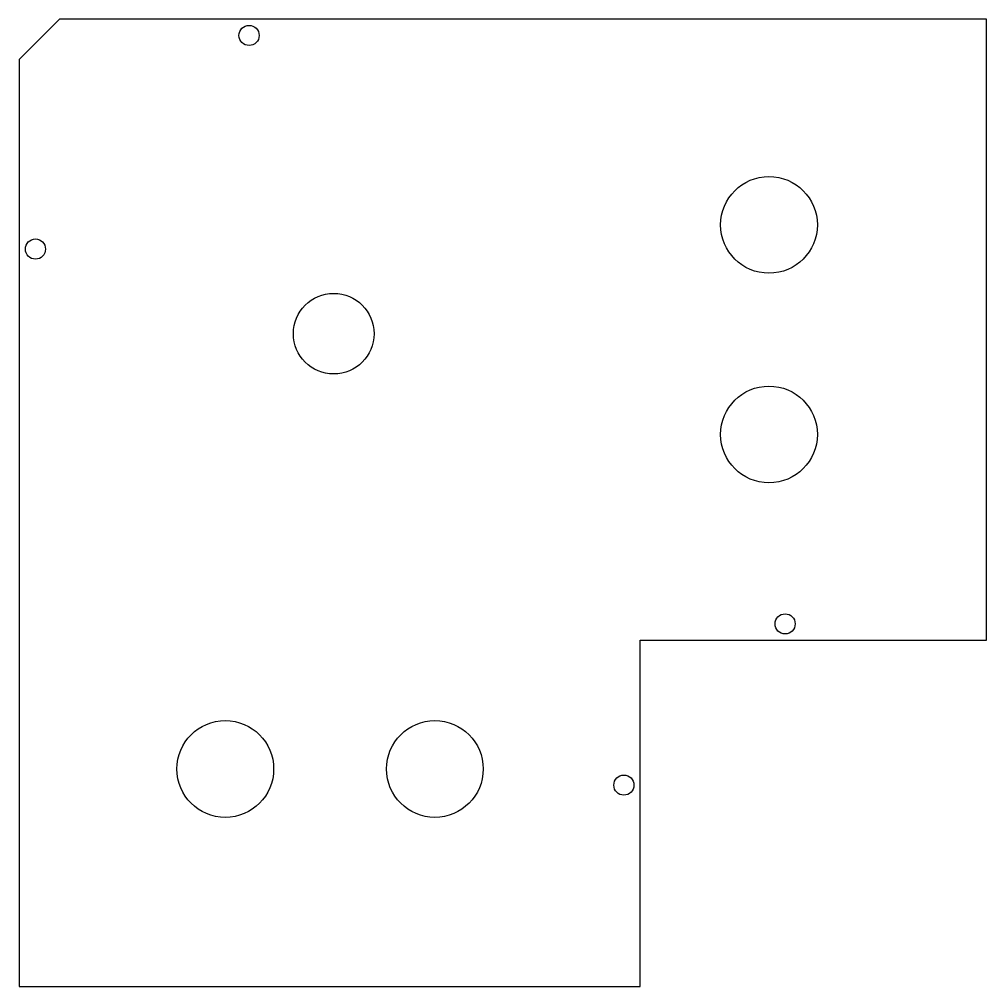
# Model space of a CAD drawing. Header units: millimetres. Extents: x 76 to 196, y 58 to 178.
import ezdxf

# ---------------------------------------------------------------- set-up
doc = ezdxf.new("R2010")
doc.units = ezdxf.units.MM
doc.layers.add('Default', color=7, linetype='Continuous')
doc.layers.add('DV2_0', color=7, linetype='Continuous')

# ---------------------------------------------------------------- blocks, each defined once
blk = doc.blocks.new('SE1')
at = {"layer": 'DV2_0', "color": 7, "linetype": 'Continuous'}
for p, q in [((5, 120), (0, 115)), ((120, 120), (5, 120)), ((120, 43), (120, 120)), ((0, 115), (0, 0)), ((77, 0), (77, 43)), ((77, 43), (120, 43)), ((0, 0), (77, 0))]:
    blk.add_line(p, q, dxfattribs=at)
for centre, radius in [((28.5, 118), 1.25), ((93, 94.5), 6), ((2, 91.5), 1.25), ((39, 81), 5), ((93, 68.5), 6), ((95, 45), 1.25), ((25.55, 27), 6), ((51.55, 27), 6), ((75, 25), 1.25)]:
    blk.add_circle(centre, radius, dxfattribs=at)

msp = doc.modelspace()

# ---------------------------------------------------------------- block references
at = {"layer": 'Default', "color": 7}
msp.add_blockref('SE1', (75.69, 57.55), dxfattribs=at)

doc.saveas('drawing.dxf')
